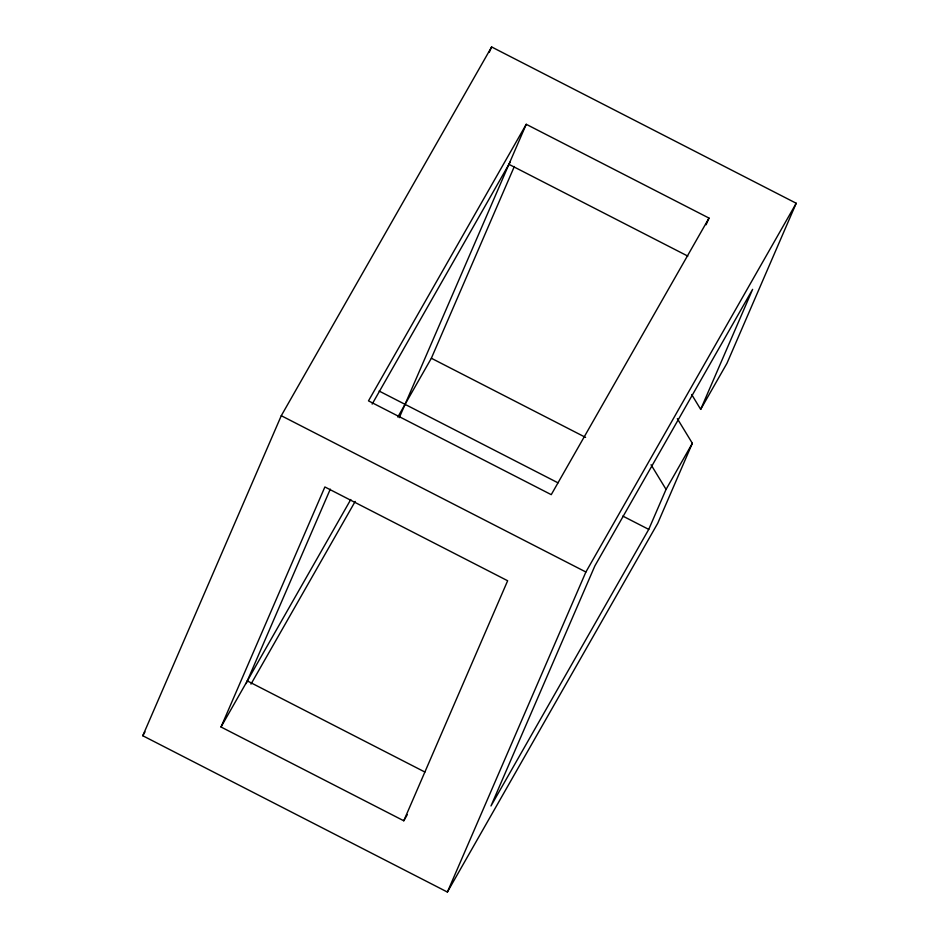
<?xml version="1.0" encoding="UTF-8"?>
<svg xmlns="http://www.w3.org/2000/svg" width="939" height="939" viewBox="0 0 939 939"><rect width="100%" height="100%" fill="white"/><g stroke="black" fill="none" stroke-linecap="round" stroke-linejoin="round"><path stroke-width="1.41" d="M677.336 418.653L692.348 443.29L657.723 523.293L447.387 892.05L142.787 735.742L281.277 415.707L491.613 46.95L796.213 203.258L726.974 363.276L700.682 409.369L691.691 394.544M489.278 52.326L491.613 46.95M221.017 726.997L324.882 486.965L507.647 580.748L403.782 820.78L221.017 726.997L350.787 499.489M246.159 683.569L330.293 489.149M399.286 417.679L526.239 124.3L709.004 218.083L706.116 224.75M397.819 417.033L431.353 358.252L514.326 166.496M447.387 892.05L585.889 572.004L796.213 203.258M700.682 409.369L752.609 289.353L594.868 565.912L490.991 805.955L648.743 529.385L666.056 489.383L692.348 443.29M142.787 735.742L144.958 731.927M526.239 124.3L368.487 400.871L551.252 494.653L709.004 218.083M372.161 404.087L510.347 161.813M250.983 684.12L355.177 501.438M403.782 820.78L407.338 814.559M508.926 164.313L687.806 256.101M431.353 358.252L585.596 437.398M379.133 391.047L558.012 482.834M622.815 516.086L648.743 529.385M281.277 415.707L585.889 572.004M247.309 680.904L424.886 772.034M651.044 464.746L666.056 489.383"/></g></svg>
